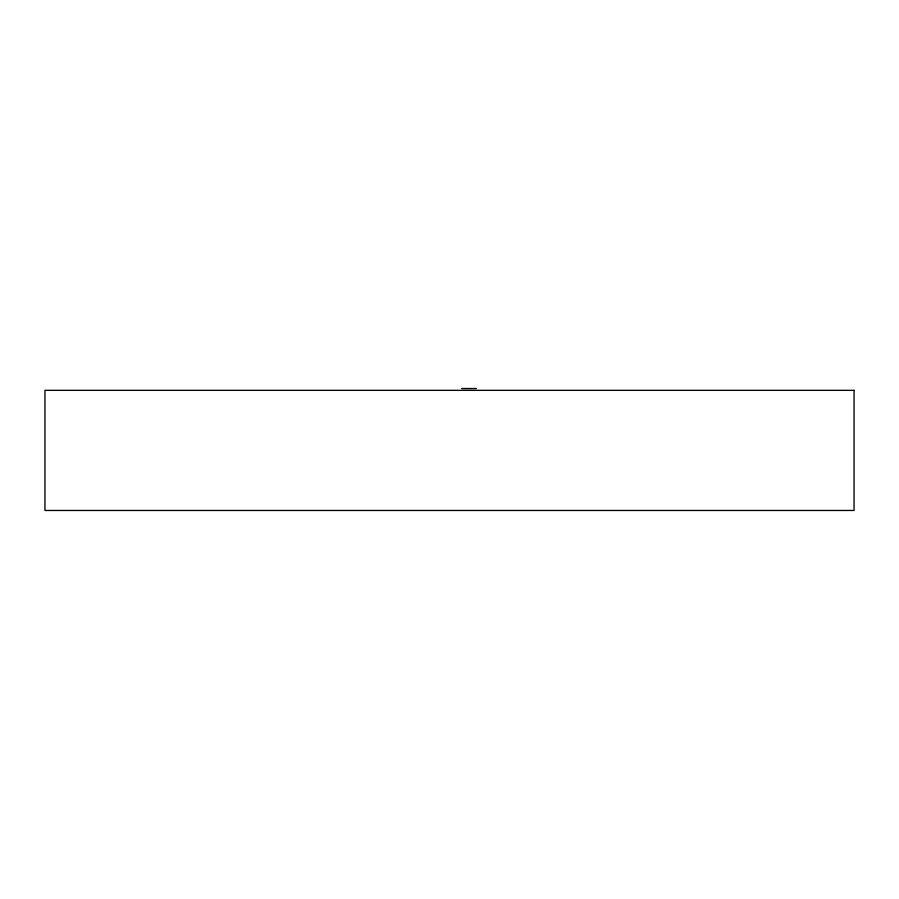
<?xml version="1.0" encoding="UTF-8"?>
<svg xmlns="http://www.w3.org/2000/svg" width="899" height="899" viewBox="0 0 899 899"><rect width="100%" height="100%" fill="white"/><g stroke="black" fill="none" stroke-linecap="round" stroke-linejoin="round"><path stroke-width="1.35" d="M461.603 388.537L476.358 388.537M854.05 390.335L44.95 390.335L44.95 510.463L854.05 510.463L854.05 390.335"/></g></svg>
